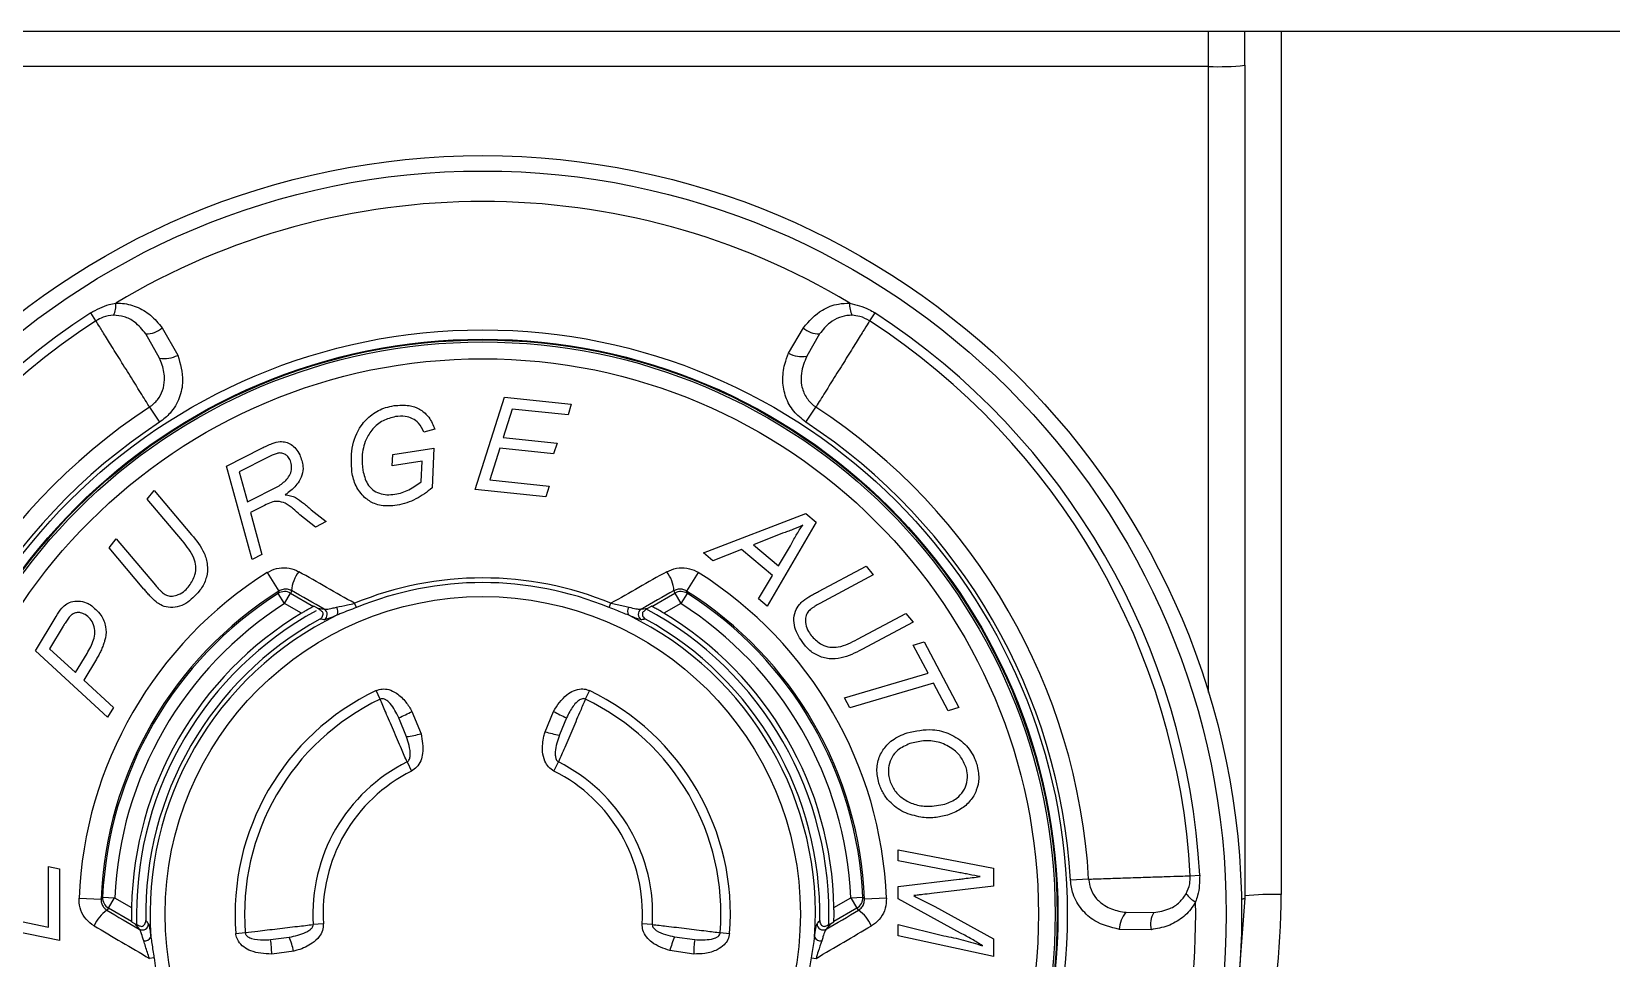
# Model space of a CAD drawing. Header units: millimetres. Extents: x 12 to 854, y 4 to 555.
# Drawn here: x 165.16 to 181.74, y 247.62 to 257.36 of the extents above; entities that cross this region are included whole.
import ezdxf

# ---------------------------------------------------------------- set-up
doc = ezdxf.new("R2010")
doc.units = ezdxf.units.MM

msp = doc.modelspace()

# ---------------------------------------------------------------- linework, layer by layer
at = {"color": 7, "linetype": 'Continuous', "lineweight": 25}
for p, q in [((200.055, 257.355), (139.732, 257.355)), ((177.514, 256.987), (177.514, 257.355)), ((177.895, 257.001), (177.895, 257.355)), ((177.514, 256.987), (162.274, 256.987)), ((177.895, 257.001), (177.895, 248.249)), ((165.832, 254.316), (165.778, 254.4)), ((174.01, 254.4), (173.956, 254.316)), ((166.501, 253.925), (166.357, 254.179)), ((166.528, 254.244), (166.692, 253.954)), ((173.105, 253.976), (173.26, 254.244)), ((173.431, 254.179), (173.295, 253.944)), ((169.816, 252.544), (170.123, 253.513)), ((170.123, 253.513), (170.821, 253.439)), ((166.396, 253.41), (166.501, 253.251)), ((170.204, 253.389), (170.109, 253.091)), ((170.791, 253.327), (170.204, 253.389)), ((170.821, 253.439), (170.791, 253.327)), ((173.287, 253.251), (173.391, 253.41)), ((169.391, 253.178), (169.277, 253.147)), ((167.202, 252.789), (167.574, 252.978)), ((168.95, 252.911), (169.382, 252.979)), ((169.382, 252.979), (169.363, 252.562)), ((170.074, 252.979), (169.968, 252.644)), ((170.638, 252.92), (170.074, 252.979)), ((170.109, 253.091), (170.676, 253.031)), ((170.676, 253.031), (170.638, 252.92)), ((167.642, 252.884), (167.337, 252.729)), ((168.943, 252.791), (168.95, 252.911)), ((169.259, 252.841), (168.943, 252.791)), ((169.249, 252.624), (169.259, 252.841)), ((167.472, 251.809), (167.202, 252.789)), ((167.337, 252.729), (167.424, 252.415)), ((169.968, 252.644), (170.593, 252.578)), ((166.371, 252.442), (166.444, 252.535)), ((166.444, 252.535), (166.837, 252.069)), ((167.424, 252.415), (167.755, 252.584)), ((170.558, 252.466), (169.816, 252.544)), ((170.593, 252.578), (170.558, 252.466)), ((166.74, 252.003), (166.371, 252.442)), ((167.603, 252.377), (167.455, 252.302)), ((167.455, 252.302), (167.576, 251.862)), ((168.091, 252.332), (168.25, 252.206)), ((168.139, 252.149), (167.975, 252.278)), ((168.25, 252.206), (168.139, 252.149)), ((172.211, 251.879), (173.287, 252.291)), ((173.393, 252.202), (172.879, 251.319)), ((173.287, 252.291), (173.393, 252.202)), ((165.972, 251.931), (166.045, 252.024)), ((166.045, 252.024), (166.457, 251.538)), ((173.04, 252.084), (172.737, 251.961)), ((166.337, 251.498), (165.972, 251.931)), ((167.576, 251.862), (167.472, 251.809)), ((172.311, 251.795), (172.211, 251.879)), ((172.611, 251.914), (172.311, 251.795)), ((172.937, 251.641), (172.611, 251.914)), ((172.737, 251.961), (172.998, 251.742)), ((172.998, 251.742), (173.124, 251.953)), ((167.63, 251.672), (167.753, 251.477)), ((172.157, 251.672), (172.034, 251.477)), ((172.789, 251.394), (172.937, 251.641)), ((173.418, 251.472), (173.918, 251.74)), ((173.994, 251.649), (173.432, 251.345)), ((173.918, 251.74), (173.994, 251.649)), ((167.814, 251.345), (167.746, 251.452)), ((167.814, 251.345), (167.877, 251.455)), ((167.991, 251.243), (167.814, 251.345)), ((167.877, 251.455), (168.118, 251.316)), ((168.159, 251.297), (168.121, 251.319)), ((168.567, 251.304), (168.548, 251.348)), ((171.221, 251.304), (171.239, 251.348)), ((171.629, 251.297), (171.666, 251.319)), ((171.67, 251.316), (171.91, 251.455)), ((171.974, 251.345), (171.797, 251.243)), ((171.91, 251.455), (171.974, 251.345)), ((172.042, 251.452), (171.974, 251.345)), ((172.879, 251.319), (172.789, 251.394)), ((165.197, 250.848), (165.414, 251.21)), ((168.159, 251.297), (168.23, 251.286)), ((171.558, 251.286), (171.629, 251.297)), ((173.829, 250.971), (174.336, 251.242)), ((174.413, 251.15), (173.874, 250.863)), ((174.336, 251.242), (174.413, 251.15)), ((165.488, 251.108), (165.345, 250.87)), ((165.955, 250.153), (165.197, 250.848)), ((165.345, 250.87), (165.617, 250.62)), ((165.617, 250.62), (165.739, 250.822)), ((174.414, 250.909), (174.528, 250.942)), ((174.57, 250.614), (174.414, 250.909)), ((174.528, 250.942), (174.894, 250.254)), ((165.837, 250.76), (165.705, 250.54)), ((165.705, 250.54), (166.016, 250.255)), ((173.692, 250.355), (174.57, 250.614)), ((174.626, 250.509), (173.748, 250.25)), ((174.78, 250.22), (174.626, 250.509)), ((168.817, 250.341), (168.774, 250.431)), ((171.014, 250.431), (170.971, 250.341)), ((173.748, 250.25), (173.692, 250.355)), ((166.016, 250.255), (165.955, 250.153)), ((169.095, 249.947), (169.013, 250.146)), ((169.151, 250.213), (169.246, 249.977)), ((170.548, 249.999), (170.637, 250.213)), ((170.774, 250.146), (170.699, 249.965)), ((174.894, 250.254), (174.78, 250.22)), ((169.099, 249.681), (169.147, 249.585)), ((170.641, 249.585), (170.688, 249.681)), ((174.256, 248.759), (175.258, 248.567)), ((174.256, 248.641), (174.256, 248.759)), ((165.334, 247.947), (165.334, 248.584)), ((165.334, 248.584), (165.45, 248.56)), ((165.45, 248.56), (165.45, 247.805)), ((174.888, 248.52), (174.256, 248.641)), ((175.258, 248.567), (175.258, 248.378)), ((177.322, 248.485), (177.422, 248.491)), ((174.256, 248.372), (174.895, 248.45)), ((174.256, 248.244), (174.256, 248.372)), ((175.258, 248.378), (174.607, 248.298)), ((176.255, 248.45), (176.065, 248.439)), ((165.655, 248.25), (165.886, 248.241)), ((165.903, 248.26), (166.029, 248.255)), ((165.966, 248.145), (166.029, 248.255)), ((166.029, 248.255), (166.206, 248.153)), ((173.581, 248.153), (173.758, 248.255)), ((173.758, 248.255), (173.885, 248.26)), ((173.758, 248.255), (173.822, 248.145)), ((174.133, 248.25), (173.902, 248.241)), ((174.91, 247.884), (174.256, 248.244)), ((174.64, 248.163), (175.258, 247.823)), ((165.45, 247.805), (164.442, 248.012)), ((164.985, 248.019), (165.334, 247.947)), ((166.206, 248.006), (165.966, 248.145)), ((166.206, 248.002), (166.244, 247.98)), ((166.289, 247.924), (166.244, 247.98)), ((166.259, 248.084), (166.26, 247.974)), ((168.22, 247.98), (168.114, 247.974)), ((171.674, 247.974), (171.567, 247.98)), ((173.544, 247.98), (173.499, 247.924)), ((173.544, 247.98), (173.581, 248.002)), ((173.822, 248.145), (173.581, 248.006)), ((176.648, 248.102), (176.94, 248.1)), ((167.301, 247.88), (167.401, 247.888)), ((167.667, 247.815), (167.863, 247.841)), ((171.907, 247.845), (172.12, 247.815)), ((172.387, 247.888), (172.486, 247.88)), ((174.256, 247.855), (174.256, 247.974)), ((174.256, 247.974), (174.735, 247.856)), ((175.258, 247.636), (174.256, 247.855)), ((175.258, 247.823), (175.258, 247.636)), ((176.912, 247.919), (176.578, 247.922)), ((167.909, 247.693), (167.678, 247.663)), ((172.109, 247.663), (171.858, 247.699)), ((166.442, 247.624), (166.394, 247.617)), ((173.346, 247.624), (173.394, 247.617))]:
    msp.add_line(p, q, dxfattribs=at)
at = {"color": 8, "linetype": 'Continuous', "lineweight": 25}
for p, q in [((178.276, 257.355), (178.276, 248.289)), ((177.514, 250.412), (177.514, 256.987))]:
    msp.add_line(p, q, dxfattribs=at)
at = {"color": 7, "linetype": 'Continuous', "lineweight": 25, "flags": 128}
for points in [[(167.746, 251.452), (167.75, 251.466), (167.753, 251.477)], [(172.034, 251.477), (172.035, 251.475), (172.042, 251.452)], [(165.886, 248.241), (165.886, 248.242), (165.903, 248.26)], [(173.885, 248.26), (173.894, 248.25), (173.902, 248.241)], [(177.895, 248.249), (177.805, 247.057), (177.715, 246.561)]]:
    msp.add_lwpolyline(points, dxfattribs=at)
at = {"color": 7, "linetype": 'Continuous', "lineweight": 25}
for radius in [7.968, 7.806, 6.137, 6.039, 6.031, 6.01, 5.834, 3.335]:
    msp.add_circle((169.894, 248.084), radius, dxfattribs=at)
for centre, radius, start, end in [((177.609, 259.727), 2.741, 268.0109, 275.9867), ((169.894, 248.084), 7.486, 59.0215, 120.9785), ((165.793, 254.482), 0.249, 334.1029, 4.5165), ((173.995, 254.482), 0.249, 175.4835, 205.8971), ((169.894, 248.084), 7.539, 123.0934, 176.9066), ((169.894, 248.084), 7.439, 123.0934, 176.9066), ((169.894, 248.084), 7.439, 3.0934, 56.9066), ((169.894, 248.084), 7.539, 3.0934, 56.9066), ((166.36, 254.425), 0.247, 269.18, 312.7876), ((173.427, 254.425), 0.247, 227.2124, 270.82), ((166.552, 254.227), 0.307, 260.2952, 297.0174), ((173.247, 254.237), 0.297, 241.3949, 279.2838), ((169.894, 248.084), 6.372, 123.2927, 176.7073), ((169.894, 248.084), 6.372, 3.2927, 56.7073), ((169.894, 248.084), 6.181, 123.2927, 176.7073), ((169.894, 248.084), 6.181, 3.2927, 56.7073), ((169.894, 248.084), 4.242, 122.2479, 177.7521), ((168.26, 251.451), 0.376, 142.4758, 175.4081), ((-12.264, -67.268), 366.346, 60.42543, 60.53082), ((352.052, -67.268), 366.346, 119.46918, 119.57457), ((171.527, 251.451), 0.376, 4.5919, 37.5242), ((169.894, 248.084), 4.242, 2.2479, 57.7521), ((169.894, 248.084), 4.011, 122.2479, 177.7521), ((167.814, 251.345), 0.127, 60.0272, 122.4291), ((-10.024, -63.368), 361.638, 60.46817, 60.53091), ((169.894, 248.084), 3.531, 67.5968, 112.4032), ((169.894, 248.084), 3.482, 67.5968, 112.4032), ((349.812, -63.368), 361.638, 119.46909, 119.53183), ((171.974, 251.345), 0.127, 57.5709, 119.9728), ((169.894, 248.084), 4.011, 2.2479, 57.7521), ((169.894, 248.084), 3.995, 122.5283, 177.4717), ((169.894, 248.084), 3.868, 122.5283, 177.4717), ((169.894, 248.084), 3.688, 118.7206, 118.7874), ((168.304, 251.263), 0.0696, 324.7613, 39.5761), ((171.483, 251.263), 0.0696, 140.4239, 215.2387), ((169.894, 248.084), 3.688, 61.2126, 61.2794), ((169.894, 248.084), 3.868, 2.5283, 57.4717), ((169.894, 248.084), 3.995, 2.5283, 57.4717), ((169.894, 248.084), 3.688, 121.0642, 178.9358), ((169.894, 248.084), 3.635, 118.7793, 180), ((169.894, 248.084), 3.539, 118.8773, 181.1227), ((169.894, 248.084), 3.493, 116.0261, 183.9739), ((168.197, 251.231), 0.0638, 298.9738, 59.2639), ((169.894, 248.084), 3.493, 356.0261, 63.9739), ((171.59, 251.231), 0.0638, 120.7361, 241.0262), ((169.894, 248.084), 3.539, 358.8773, 61.1227), ((169.894, 248.084), 3.635, 357.877, 61.8969), ((169.894, 248.084), 3.688, 1.0642, 58.9358), ((169.894, 248.084), 2.6, 115.5108, 184.4892), ((169.894, 248.084), 2.501, 115.5108, 184.4892), ((169.894, 248.084), 2.501, 355.5108, 64.4892), ((169.894, 248.084), 2.6, 355.5108, 64.4892), ((168.605, 251.161), 1.094, 291.9363, 299.9659), ((171.183, 251.161), 1.094, 240.0341, 248.0637), ((168.918, 251.22), 1.285, 277.9145, 284.7878), ((170.899, 251.199), 1.251, 253.6964, 260.8076), ((169.894, 248.084), 1.784, 116.4487, 183.5513), ((169.894, 248.084), 1.784, 356.4487, 63.5513), ((169.894, 248.084), 1.677, 116.4487, 183.5513), ((169.894, 248.084), 1.677, 356.4487, 63.5513), ((169.894, 248.084), 7.486, 179.0215, 240.9785), ((166.029, 248.255), 0.127, 177.5709, 239.9728), ((169.894, 248.084), 7.486, 299.0215, 0.9785), ((173.758, 248.255), 0.127, 300.0272, 2.4291), ((177.486, 248.437), 0.249, 214.1029, 244.5165), ((178.181, 245.549), 2.741, 88.0109, 95.9867), ((166.161, 247.815), 0.376, 124.5919, 157.5242), ((349.66, 559.623), 361.638, 239.46909, 239.53183), ((169.894, 248.084), 3.688, 181.2126, 181.2794), ((166.32, 247.98), 0.0638, 240.7361, 1.0262), ((173.468, 247.98), 0.0638, 178.9738, 299.2639), ((-9.873, 559.623), 361.638, 300.46817, 300.53091), ((169.894, 248.084), 3.688, 358.7206, 358.7874), ((173.626, 247.815), 0.376, 22.4758, 55.4081), ((176.884, 247.906), 0.307, 140.2952, 177.0174), ((177.152, 247.974), 0.247, 149.18, 192.7876), ((351.918, 563.514), 366.346, 239.46918, 239.57457), ((166.346, 247.871), 0.0696, 260.4239, 335.2387), ((166.584, 247.662), 1.094, 0.0341, 8.0637), ((166.693, 247.397), 1.251, 13.6964, 20.8076), ((173.098, 247.361), 1.285, 157.9145, 164.7878), ((173.203, 247.662), 1.094, 171.9363, 179.9659), ((173.442, 247.871), 0.0696, 204.7613, 279.5761), ((-12.13, 563.514), 366.346, 300.42543, 300.53082), ((169.894, 248.084), 3.482, 187.5968, 232.4032), ((169.894, 248.084), 3.482, 307.5968, 352.4032)]:
    msp.add_arc(centre, radius, start, end, dxfattribs=at)
at = {"color": 8, "linetype": 'Continuous', "lineweight": 25}
for centre, radius, start, end in [((169.903, 248.289), 8.373, 335.7734, 359.9995), ((177.857, 248.375), 0.132, 271.3572, 286.7384)]:
    msp.add_arc(centre, radius, start, end, dxfattribs=at)
at = {"color": 7, "linetype": 'Continuous', "lineweight": 25}
for centre, major_axis, start_param, end_param in [((171.563, 250.975), (2.409, 4.173), 1.865577, 1.871303), ((168.225, 250.975), (-2.409, 4.173), 4.411883, 4.417609), ((168.225, 245.194), (2.409, 4.173), 1.27029, 1.276016), ((171.563, 245.194), (-2.409, 4.173), 5.007169, 5.012895)]:
    msp.add_ellipse(centre, major_axis=major_axis, ratio=0.745659, start_param=start_param, end_param=end_param, dxfattribs=at)
for points, knots in [([(165.778, 254.4), (165.841, 254.435), (165.925, 254.481), (166.018, 254.498), (166.041, 254.502)], [0, 0, 0, 0, 0.752077, 1, 1, 1, 1]), ([(166.041, 254.502), (166.058, 254.502), (166.131, 254.502), (166.262, 254.471), (166.413, 254.38), (166.489, 254.29), (166.528, 254.244)], [0, 0, 0, 0, 0.085878, 0.375364, 0.681912, 1, 1, 1, 1]), ([(173.26, 254.244), (173.321, 254.312), (173.422, 254.425), (173.606, 254.497), (173.707, 254.501), (173.747, 254.502)], [0, 0, 0, 0, 0.482423, 0.798085, 1, 1, 1, 1]), ([(173.747, 254.502), (173.816, 254.485), (173.909, 254.462), (173.99, 254.412), (174.01, 254.4)], [0, 0, 0, 0, 0.752088, 1, 1, 1, 1]), ([(166.017, 254.374), (165.98, 254.37), (165.915, 254.363), (165.857, 254.33), (165.832, 254.316)], [0, 0, 0, 0, 0.569264, 1, 1, 1, 1]), ([(166.396, 253.41), (166.385, 253.428), (166.345, 253.491), (166.262, 253.625), (166.148, 253.807), (166.036, 253.988), (165.939, 254.144), (165.867, 254.26), (165.839, 254.306), (165.833, 254.315), (165.832, 254.316)], [0, 0, 0, 0, 0.059794, 0.211889, 0.364018, 0.516168, 0.668316, 0.820439, 0.972525, 1, 1, 1, 1]), ([(166.357, 254.179), (166.32, 254.223), (166.259, 254.299), (166.136, 254.365), (166.055, 254.371), (166.017, 254.374)], [0, 0, 0, 0, 0.434945, 0.731111, 1, 1, 1, 1]), ([(173.956, 254.316), (173.953, 254.312), (173.945, 254.299), (173.907, 254.238), (173.829, 254.112), (173.727, 253.948), (173.613, 253.765), (173.5, 253.584), (173.428, 253.469), (173.396, 253.417), (173.391, 253.41)], [0, 0, 0, 0, 0.062589, 0.214629, 0.366687, 0.51878, 0.670909, 0.82306, 0.975209, 1, 1, 1, 1]), ([(173.771, 254.374), (173.762, 254.374), (173.716, 254.374), (173.633, 254.355), (173.521, 254.291), (173.465, 254.221), (173.431, 254.179)], [0, 0, 0, 0, 0.062362, 0.319774, 0.595585, 1, 1, 1, 1]), ([(173.956, 254.316), (173.922, 254.334), (173.864, 254.366), (173.799, 254.371), (173.771, 254.374)], [0, 0, 0, 0, 0.567652, 1, 1, 1, 1]), ([(166.692, 253.954), (166.718, 253.865), (166.761, 253.718), (166.716, 253.504), (166.629, 253.35), (166.54, 253.281), (166.501, 253.251)], [0, 0, 0, 0, 0.356484, 0.586818, 0.817791, 1, 1, 1, 1]), ([(173.287, 253.251), (173.241, 253.287), (173.151, 253.359), (173.068, 253.514), (173.036, 253.687), (173.055, 253.845), (173.091, 253.938), (173.105, 253.976)], [0, 0, 0, 0, 0.205574, 0.410977, 0.620907, 0.847176, 1, 1, 1, 1]), ([(166.396, 253.41), (166.426, 253.434), (166.485, 253.482), (166.538, 253.585), (166.56, 253.712), (166.54, 253.828), (166.511, 253.9), (166.501, 253.925)], [0, 0, 0, 0, 0.194399, 0.388608, 0.587573, 0.86165, 1, 1, 1, 1]), ([(173.295, 253.944), (173.272, 253.885), (173.233, 253.787), (173.235, 253.636), (173.28, 253.516), (173.343, 253.444), (173.384, 253.415), (173.391, 253.41)], [0, 0, 0, 0, 0.318628, 0.535708, 0.753949, 0.95248, 1, 1, 1, 1]), ([(168.52, 252.728), (168.515, 252.812), (168.504, 252.981), (168.59, 253.195), (168.724, 253.337), (168.85, 253.402), (168.933, 253.419), (168.963, 253.425)], [0, 0, 0, 0, 0.2761065, 0.5540167, 0.7280129, 0.9018227, 1, 1, 1, 1]), ([(168.979, 253.31), (168.934, 253.298), (168.843, 253.275), (168.734, 253.186), (168.655, 253.055), (168.619, 252.903), (168.63, 252.794), (168.635, 252.746)], [0, 0, 0, 0, 0.184863, 0.37012, 0.550007, 0.802617, 1, 1, 1, 1]), ([(168.963, 253.425), (169.016, 253.429), (169.108, 253.436), (169.233, 253.394), (169.33, 253.315), (169.37, 253.232), (169.389, 253.183), (169.391, 253.178)], [0, 0, 0, 0, 0.285958, 0.495807, 0.707324, 0.966019, 1, 1, 1, 1]), ([(169.277, 253.147), (169.261, 253.181), (169.232, 253.238), (169.157, 253.292), (169.073, 253.318), (169.012, 253.313), (168.979, 253.31)], [0, 0, 0, 0, 0.3056427, 0.5188143, 0.7319815, 1, 1, 1, 1]), ([(167.574, 252.978), (167.609, 252.995), (167.671, 253.025), (167.758, 253.051), (167.828, 253.044), (167.885, 253.017), (167.936, 252.972), (167.959, 252.931), (167.972, 252.909)], [0, 0, 0, 0, 0.251246, 0.435124, 0.56378, 0.692064, 0.835248, 1, 1, 1, 1]), ([(167.868, 252.859), (167.859, 252.874), (167.843, 252.899), (167.805, 252.922), (167.764, 252.931), (167.708, 252.917), (167.669, 252.898), (167.642, 252.884)], [0, 0, 0, 0, 0.204254, 0.35385, 0.504175, 0.662821, 1, 1, 1, 1]), ([(167.755, 252.584), (167.788, 252.607), (167.84, 252.644), (167.881, 252.719), (167.891, 252.784), (167.881, 252.831), (167.871, 252.854), (167.868, 252.859)], [0, 0, 0, 0, 0.361864, 0.562226, 0.763437, 0.954117, 1, 1, 1, 1]), ([(167.972, 252.909), (167.987, 252.869), (168.014, 252.8), (168.001, 252.694), (167.95, 252.595), (167.881, 252.531), (167.831, 252.496), (167.821, 252.488)], [0, 0, 0, 0, 0.261262, 0.447603, 0.634531, 0.92493, 1, 1, 1, 1]), ([(168.654, 252.459), (168.62, 252.498), (168.569, 252.556), (168.535, 252.653), (168.525, 252.703), (168.52, 252.728)], [0, 0, 0, 0, 0.4973674, 0.7460658, 1, 1, 1, 1]), ([(168.635, 252.746), (168.647, 252.696), (168.664, 252.62), (168.734, 252.539), (168.807, 252.5), (168.889, 252.485), (168.944, 252.491), (168.972, 252.494)], [0, 0, 0, 0, 0.320507, 0.489145, 0.658133, 0.826735, 1, 1, 1, 1]), ([(167.821, 252.488), (167.839, 252.486), (167.867, 252.481), (167.903, 252.471), (167.92, 252.464), (167.928, 252.46)], [0, 0, 0, 0, 0.495303, 0.746551, 1, 1, 1, 1]), ([(167.928, 252.46), (167.957, 252.441), (168, 252.412), (168.053, 252.367), (168.078, 252.344), (168.091, 252.332)], [0, 0, 0, 0, 0.497663, 0.748522, 1, 1, 1, 1]), ([(168.994, 252.379), (168.964, 252.375), (168.885, 252.366), (168.76, 252.382), (168.687, 252.435), (168.654, 252.459)], [0, 0, 0, 0, 0.250855, 0.660954, 1, 1, 1, 1]), ([(168.972, 252.494), (168.998, 252.499), (169.048, 252.51), (169.144, 252.55), (169.207, 252.595), (169.249, 252.624)], [0, 0, 0, 0, 0.2504239, 0.5010772, 1, 1, 1, 1]), ([(169.363, 252.562), (169.336, 252.54), (169.283, 252.495), (169.193, 252.443), (169.097, 252.401), (169.029, 252.386), (168.994, 252.379)], [0, 0, 0, 0, 0.2502045, 0.5005734, 0.7471673, 1, 1, 1, 1]), ([(167.821, 252.4), (167.794, 252.409), (167.745, 252.425), (167.668, 252.41), (167.625, 252.388), (167.603, 252.377)], [0, 0, 0, 0, 0.37802, 0.668075, 1, 1, 1, 1]), ([(167.975, 252.278), (167.951, 252.3), (167.915, 252.333), (167.863, 252.373), (167.835, 252.391), (167.821, 252.4)], [0, 0, 0, 0, 0.497803, 0.748436, 1, 1, 1, 1]), ([(173.253, 252.168), (173.218, 252.153), (173.167, 252.129), (173.095, 252.103), (173.059, 252.09), (173.04, 252.084)], [0, 0, 0, 0, 0.498901, 0.749381, 1, 1, 1, 1]), ([(173.124, 251.953), (173.144, 251.99), (173.174, 252.045), (173.217, 252.116), (173.241, 252.151), (173.253, 252.168)], [0, 0, 0, 0, 0.499124, 0.749399, 1, 1, 1, 1]), ([(166.813, 251.532), (166.836, 251.57), (166.876, 251.633), (166.887, 251.738), (166.852, 251.868), (166.787, 251.947), (166.74, 252.003)], [0, 0, 0, 0, 0.243979, 0.41439, 0.585132, 1, 1, 1, 1]), ([(166.837, 252.069), (166.887, 252.008), (166.964, 251.913), (167.009, 251.753), (167, 251.624), (166.959, 251.532), (166.926, 251.488), (166.918, 251.477)], [0, 0, 0, 0, 0.36172, 0.556777, 0.752279, 0.938128, 1, 1, 1, 1]), ([(167.63, 251.672), (167.662, 251.688), (167.727, 251.721), (167.837, 251.726), (167.915, 251.705), (167.954, 251.684), (167.962, 251.68)], [0, 0, 0, 0, 0.307355, 0.614599, 0.924682, 1, 1, 1, 1]), ([(171.826, 251.68), (171.859, 251.695), (171.926, 251.724), (172.037, 251.723), (172.114, 251.698), (172.151, 251.676), (172.157, 251.672)], [0, 0, 0, 0, 0.314204, 0.628521, 0.939871, 1, 1, 1, 1]), ([(166.464, 251.362), (166.442, 251.383), (166.408, 251.415), (166.367, 251.462), (166.347, 251.486), (166.337, 251.498)], [0, 0, 0, 0, 0.497166, 0.748516, 1, 1, 1, 1]), ([(166.457, 251.538), (166.47, 251.523), (166.489, 251.502), (166.516, 251.474), (166.531, 251.461), (166.538, 251.455)], [0, 0, 0, 0, 0.498708, 0.748895, 1, 1, 1, 1]), ([(166.918, 251.477), (166.874, 251.429), (166.809, 251.356), (166.688, 251.305), (166.594, 251.301), (166.518, 251.325), (166.48, 251.351), (166.464, 251.362)], [0, 0, 0, 0, 0.3625174, 0.5452006, 0.7296874, 0.8886713, 1, 1, 1, 1]), ([(166.538, 251.455), (166.553, 251.445), (166.582, 251.426), (166.64, 251.421), (166.705, 251.438), (166.766, 251.477), (166.799, 251.515), (166.813, 251.532)], [0, 0, 0, 0, 0.166435, 0.334662, 0.531547, 0.788252, 1, 1, 1, 1]), ([(167.885, 251.481), (167.872, 251.487), (167.844, 251.498), (167.796, 251.498), (167.768, 251.484), (167.753, 251.477)], [0, 0, 0, 0, 0.333448, 0.667642, 1, 1, 1, 1]), ([(172.034, 251.477), (172.022, 251.483), (171.997, 251.496), (171.955, 251.499), (171.923, 251.492), (171.907, 251.483), (171.902, 251.481)], [0, 0, 0, 0, 0.291635, 0.582671, 0.889303, 1, 1, 1, 1]), ([(173.258, 251.375), (173.284, 251.393), (173.322, 251.42), (173.376, 251.45), (173.404, 251.464), (173.418, 251.472)], [0, 0, 0, 0, 0.497162, 0.748514, 1, 1, 1, 1]), ([(165.414, 251.21), (165.433, 251.24), (165.464, 251.289), (165.524, 251.346), (165.593, 251.372), (165.672, 251.374), (165.734, 251.355), (165.766, 251.337), (165.774, 251.333)], [0, 0, 0, 0, 0.239557, 0.395175, 0.552265, 0.741089, 0.934264, 1, 1, 1, 1]), ([(165.774, 251.333), (165.814, 251.299), (165.889, 251.238), (165.941, 251.109), (165.94, 251.009), (165.925, 250.957), (165.921, 250.943)], [0, 0, 0, 0, 0.348921, 0.646197, 0.900754, 1, 1, 1, 1]), ([(168.118, 251.316), (168.116, 251.315), (168.112, 251.313), (168.092, 251.302), (168.063, 251.286), (168.028, 251.266), (168.003, 251.25), (167.991, 251.243)], [0, 0, 0, 0, 0.186739, 0.372968, 0.572114, 0.799431, 1, 1, 1, 1]), ([(168.23, 251.286), (168.238, 251.286), (168.255, 251.285), (168.304, 251.295), (168.343, 251.304), (168.358, 251.308)], [0, 0, 0, 0, 0.3316027, 0.7455673, 1, 1, 1, 1]), ([(168.358, 251.308), (168.396, 251.315), (168.457, 251.327), (168.523, 251.342), (168.548, 251.348)], [0, 0, 0, 0, 0.624202, 1, 1, 1, 1]), ([(168.567, 251.304), (168.511, 251.283), (168.44, 251.255), (168.376, 251.229), (168.361, 251.223)], [0, 0, 0, 0, 0.774383, 1, 1, 1, 1]), ([(171.427, 251.223), (171.383, 251.24), (171.316, 251.266), (171.246, 251.294), (171.221, 251.304)], [0, 0, 0, 0, 0.651575, 1, 1, 1, 1]), ([(171.239, 251.348), (171.284, 251.339), (171.351, 251.324), (171.41, 251.312), (171.43, 251.308)], [0, 0, 0, 0, 0.66487, 1, 1, 1, 1]), ([(171.43, 251.308), (171.455, 251.301), (171.501, 251.291), (171.542, 251.284), (171.554, 251.286), (171.558, 251.286)], [0, 0, 0, 0, 0.449388, 0.79343, 1, 1, 1, 1]), ([(171.797, 251.243), (171.778, 251.254), (171.744, 251.275), (171.703, 251.298), (171.679, 251.311), (171.671, 251.316), (171.67, 251.316), (171.67, 251.316)], [0, 0, 0, 0, 0.312317, 0.578714, 0.781646, 0.963768, 1, 1, 1, 1]), ([(173.276, 250.907), (173.238, 250.959), (173.18, 251.039), (173.155, 251.169), (173.171, 251.262), (173.211, 251.331), (173.245, 251.363), (173.258, 251.375)], [0, 0, 0, 0, 0.36167, 0.54636, 0.732868, 0.893698, 1, 1, 1, 1]), ([(173.432, 251.345), (173.415, 251.336), (173.39, 251.322), (173.357, 251.301), (173.341, 251.289), (173.333, 251.283)], [0, 0, 0, 0, 0.4987051, 0.7488926, 1, 1, 1, 1]), ([(165.72, 251.229), (165.704, 251.238), (165.678, 251.251), (165.635, 251.253), (165.6, 251.242), (165.551, 251.209), (165.519, 251.158), (165.495, 251.119), (165.488, 251.108)], [0, 0, 0, 0, 0.176911, 0.299398, 0.422033, 0.544144, 0.872664, 1, 1, 1, 1]), ([(165.739, 250.822), (165.765, 250.868), (165.806, 250.937), (165.826, 251.043), (165.812, 251.121), (165.776, 251.188), (165.738, 251.216), (165.72, 251.229)], [0, 0, 0, 0, 0.340062, 0.51341, 0.687585, 0.851355, 1, 1, 1, 1]), ([(168.216, 251.252), (168.209, 251.259), (168.199, 251.268), (168.184, 251.28), (168.178, 251.284), (168.173, 251.288), (168.169, 251.291), (168.165, 251.293), (168.161, 251.295), (168.16, 251.296), (168.159, 251.297)], [0, 0, 0, 0, 0.6121756, 0.74147, 0.8285265, 0.8874431, 0.9276763, 0.9694966, 0.9857609, 1, 1, 1, 1]), ([(168.185, 251.183), (168.191, 251.187), (168.203, 251.195), (168.214, 251.213), (168.219, 251.234), (168.217, 251.246), (168.216, 251.252)], [0, 0, 0, 0, 0.261173, 0.522421, 0.78194, 1, 1, 1, 1]), ([(168.228, 251.176), (168.222, 251.177), (168.208, 251.179), (168.193, 251.181), (168.185, 251.183)], [0, 0, 0, 0, 0.410381, 1, 1, 1, 1]), ([(168.361, 251.223), (168.33, 251.21), (168.277, 251.188), (168.239, 251.176), (168.231, 251.176), (168.228, 251.176)], [0, 0, 0, 0, 0.486904, 0.843488, 1, 1, 1, 1]), ([(171.56, 251.176), (171.552, 251.177), (171.538, 251.178), (171.488, 251.197), (171.446, 251.215), (171.427, 251.223)], [0, 0, 0, 0, 0.348734, 0.695761, 1, 1, 1, 1]), ([(171.603, 251.183), (171.597, 251.182), (171.582, 251.179), (171.568, 251.177), (171.56, 251.176)], [0, 0, 0, 0, 0.410381, 1, 1, 1, 1]), ([(171.572, 251.252), (171.571, 251.245), (171.569, 251.231), (171.575, 251.211), (171.587, 251.193), (171.598, 251.186), (171.603, 251.183)], [0, 0, 0, 0, 0.258453, 0.516921, 0.775244, 1, 1, 1, 1]), ([(171.629, 251.297), (171.628, 251.296), (171.626, 251.295), (171.621, 251.292), (171.61, 251.285), (171.591, 251.27), (171.58, 251.26), (171.572, 251.252)], [0, 0, 0, 0, 0.014674, 0.03539, 0.093311, 0.337381, 1, 1, 1, 1]), ([(173.333, 251.283), (173.321, 251.271), (173.296, 251.246), (173.279, 251.19), (173.283, 251.123), (173.308, 251.055), (173.339, 251.015), (173.352, 250.998)], [0, 0, 0, 0, 0.167081, 0.33589, 0.535432, 0.795957, 1, 1, 1, 1]), ([(173.352, 250.998), (173.384, 250.967), (173.438, 250.915), (173.538, 250.883), (173.673, 250.889), (173.764, 250.937), (173.829, 250.971)], [0, 0, 0, 0, 0.245003, 0.41349, 0.582317, 1, 1, 1, 1]), ([(165.921, 250.943), (165.915, 250.927), (165.904, 250.895), (165.885, 250.849), (165.863, 250.804), (165.846, 250.775), (165.837, 250.76)], [0, 0, 0, 0, 0.249916, 0.499952, 0.749544, 1, 1, 1, 1]), ([(173.874, 250.863), (173.804, 250.827), (173.696, 250.772), (173.53, 250.759), (173.406, 250.794), (173.323, 250.853), (173.286, 250.895), (173.276, 250.907)], [0, 0, 0, 0, 0.359351, 0.552775, 0.746641, 0.930472, 1, 1, 1, 1]), ([(168.774, 250.431), (168.795, 250.438), (168.839, 250.453), (168.915, 250.443), (169.003, 250.4), (169.086, 250.319), (169.131, 250.247), (169.151, 250.213)], [0, 0, 0, 0, 0.1412767, 0.2819467, 0.4686352, 0.7535412, 1, 1, 1, 1]), ([(169.013, 250.146), (169, 250.173), (168.973, 250.225), (168.932, 250.286), (168.893, 250.325), (168.865, 250.341), (168.844, 250.347), (168.828, 250.346), (168.82, 250.342), (168.817, 250.341)], [0, 0, 0, 0, 0.291586, 0.586246, 0.74759, 0.850142, 0.915329, 0.965985, 1, 1, 1, 1]), ([(169.099, 249.681), (169.08, 249.726), (169.035, 249.831), (168.956, 250.015), (168.877, 250.199), (168.836, 250.297), (168.817, 250.341)], [0, 0, 0, 0, 0.209822, 0.489173, 0.768619, 1, 1, 1, 1]), ([(170.637, 250.213), (170.678, 250.277), (170.734, 250.364), (170.847, 250.434), (170.921, 250.452), (170.979, 250.446), (171.006, 250.434), (171.014, 250.431)], [0, 0, 0, 0, 0.470858, 0.643843, 0.818186, 0.946168, 1, 1, 1, 1]), ([(170.971, 250.341), (170.954, 250.301), (170.915, 250.209), (170.839, 250.031), (170.758, 249.841), (170.71, 249.731), (170.688, 249.681)], [0, 0, 0, 0, 0.209448, 0.488381, 0.767637, 1, 1, 1, 1]), ([(170.971, 250.341), (170.966, 250.343), (170.957, 250.347), (170.939, 250.346), (170.913, 250.337), (170.861, 250.297), (170.816, 250.229), (170.785, 250.168), (170.774, 250.146)], [0, 0, 0, 0, 0.048508, 0.096801, 0.175983, 0.321769, 0.75629, 1, 1, 1, 1]), ([(169.246, 249.977), (169.259, 249.908), (169.276, 249.813), (169.246, 249.693), (169.207, 249.625), (169.166, 249.598), (169.147, 249.585)], [0, 0, 0, 0, 0.4769238, 0.6613423, 0.8471004, 1, 1, 1, 1]), ([(170.641, 249.585), (170.621, 249.599), (170.581, 249.625), (170.539, 249.697), (170.514, 249.808), (170.526, 249.915), (170.544, 249.983), (170.548, 249.999)], [0, 0, 0, 0, 0.155667, 0.310345, 0.532729, 0.895133, 1, 1, 1, 1]), ([(174.053, 249.46), (174.043, 249.508), (174.022, 249.605), (174.055, 249.747), (174.137, 249.87), (174.242, 249.948), (174.321, 249.977), (174.35, 249.988)], [0, 0, 0, 0, 0.213451, 0.428032, 0.621237, 0.862062, 1, 1, 1, 1]), ([(174.35, 249.988), (174.439, 250.007), (174.589, 250.04), (174.803, 249.983), (174.962, 249.878), (175.047, 249.755), (175.073, 249.678), (175.08, 249.658)], [0, 0, 0, 0, 0.305551, 0.51805, 0.73059, 0.932169, 1, 1, 1, 1]), ([(169.099, 249.681), (169.104, 249.684), (169.115, 249.692), (169.127, 249.716), (169.137, 249.771), (169.124, 249.852), (169.104, 249.916), (169.095, 249.947)], [0, 0, 0, 0, 0.060752, 0.139356, 0.276067, 0.657463, 1, 1, 1, 1]), ([(170.699, 249.965), (170.69, 249.936), (170.67, 249.878), (170.655, 249.802), (170.655, 249.745), (170.662, 249.713), (170.674, 249.692), (170.683, 249.685), (170.688, 249.681)], [0, 0, 0, 0, 0.30313, 0.609507, 0.766757, 0.877763, 0.941122, 1, 1, 1, 1]), ([(174.379, 249.874), (174.334, 249.855), (174.259, 249.823), (174.186, 249.734), (174.155, 249.643), (174.15, 249.557), (174.162, 249.505), (174.167, 249.485)], [0, 0, 0, 0, 0.29946, 0.49139, 0.683806, 0.877947, 1, 1, 1, 1]), ([(174.969, 249.622), (174.952, 249.662), (174.919, 249.741), (174.813, 249.835), (174.678, 249.899), (174.522, 249.91), (174.426, 249.886), (174.379, 249.874)], [0, 0, 0, 0, 0.175914, 0.352504, 0.576043, 0.795575, 1, 1, 1, 1]), ([(175.08, 249.658), (175.091, 249.609), (175.112, 249.517), (175.082, 249.381), (175.016, 249.267), (174.91, 249.175), (174.819, 249.141), (174.772, 249.124)], [0, 0, 0, 0, 0.215038, 0.397267, 0.578924, 0.778097, 1, 1, 1, 1]), ([(174.167, 249.485), (174.183, 249.448), (174.215, 249.373), (174.309, 249.29), (174.427, 249.23), (174.58, 249.206), (174.687, 249.227), (174.747, 249.238)], [0, 0, 0, 0, 0.1706, 0.341537, 0.524404, 0.73468, 1, 1, 1, 1]), ([(174.747, 249.238), (174.791, 249.256), (174.866, 249.285), (174.943, 249.372), (174.982, 249.466), (174.986, 249.554), (174.973, 249.605), (174.969, 249.622)], [0, 0, 0, 0, 0.287662, 0.488095, 0.688512, 0.893605, 1, 1, 1, 1]), ([(174.163, 249.267), (174.151, 249.281), (174.126, 249.309), (174.096, 249.357), (174.071, 249.407), (174.059, 249.442), (174.053, 249.46)], [0, 0, 0, 0, 0.250136, 0.500406, 0.748472, 1, 1, 1, 1]), ([(174.494, 249.101), (174.433, 249.115), (174.342, 249.136), (174.233, 249.201), (174.187, 249.245), (174.163, 249.267)], [0, 0, 0, 0, 0.498903, 0.745514, 1, 1, 1, 1]), ([(174.772, 249.124), (174.727, 249.113), (174.66, 249.096), (174.566, 249.093), (174.518, 249.098), (174.494, 249.101)], [0, 0, 0, 0, 0.489367, 0.74303, 1, 1, 1, 1]), ([(175.116, 248.477), (175.078, 248.484), (175.021, 248.495), (174.945, 248.51), (174.907, 248.517), (174.888, 248.52)], [0, 0, 0, 0, 0.49999, 0.749996, 1, 1, 1, 1]), ([(176.255, 248.45), (176.276, 248.451), (176.351, 248.453), (176.508, 248.459), (176.723, 248.466), (176.935, 248.473), (177.12, 248.479), (177.256, 248.483), (177.309, 248.485), (177.32, 248.485), (177.322, 248.485)], [0, 0, 0, 0, 0.059794, 0.211889, 0.364018, 0.516168, 0.668316, 0.820439, 0.972525, 1, 1, 1, 1]), ([(177.279, 248.297), (177.294, 248.331), (177.321, 248.39), (177.322, 248.457), (177.322, 248.485)], [0, 0, 0, 0, 0.569264, 1, 1, 1, 1]), ([(177.422, 248.491), (177.42, 248.419), (177.418, 248.323), (177.386, 248.234), (177.378, 248.212)], [0, 0, 0, 0, 0.752077, 1, 1, 1, 1]), ([(174.895, 248.45), (174.914, 248.452), (174.96, 248.458), (175.033, 248.466), (175.089, 248.473), (175.116, 248.477)], [0, 0, 0, 0, 0.249995, 0.624993, 1, 1, 1, 1]), ([(176.578, 247.922), (176.488, 247.944), (176.34, 247.98), (176.176, 248.126), (176.087, 248.279), (176.071, 248.39), (176.065, 248.439)], [0, 0, 0, 0, 0.356484, 0.586818, 0.817791, 1, 1, 1, 1]), ([(176.255, 248.45), (176.261, 248.412), (176.273, 248.337), (176.336, 248.24), (176.435, 248.158), (176.546, 248.117), (176.623, 248.106), (176.648, 248.102)], [0, 0, 0, 0, 0.194399, 0.388608, 0.587573, 0.86165, 1, 1, 1, 1]), ([(165.813, 247.959), (165.784, 247.981), (165.725, 248.023), (165.67, 248.121), (165.654, 248.2), (165.655, 248.243), (165.655, 248.25)], [0, 0, 0, 0, 0.314204, 0.628521, 0.939871, 1, 1, 1, 1]), ([(165.886, 248.241), (165.886, 248.227), (165.888, 248.199), (165.906, 248.162), (165.928, 248.138), (165.943, 248.128), (165.947, 248.125)], [0, 0, 0, 0, 0.291635, 0.582671, 0.889303, 1, 1, 1, 1]), ([(166.206, 248.153), (166.206, 248.131), (166.205, 248.091), (166.206, 248.044), (166.206, 248.017), (166.206, 248.007), (166.206, 248.006), (166.206, 248.006)], [0, 0, 0, 0, 0.312317, 0.578714, 0.781646, 0.963768, 1, 1, 1, 1]), ([(173.581, 248.006), (173.581, 248.008), (173.581, 248.012), (173.582, 248.035), (173.582, 248.068), (173.582, 248.109), (173.582, 248.139), (173.581, 248.153)], [0, 0, 0, 0, 0.1867393, 0.3729677, 0.5721137, 0.7994312, 1, 1, 1, 1]), ([(173.84, 248.125), (173.852, 248.134), (173.876, 248.152), (173.899, 248.194), (173.901, 248.225), (173.902, 248.241)], [0, 0, 0, 0, 0.3334484, 0.6676415, 1, 1, 1, 1]), ([(174.133, 248.25), (174.131, 248.214), (174.127, 248.142), (174.076, 248.045), (174.019, 247.987), (173.982, 247.964), (173.974, 247.959)], [0, 0, 0, 0, 0.307355, 0.614599, 0.924682, 1, 1, 1, 1]), ([(174.607, 248.298), (174.576, 248.295), (174.529, 248.29), (174.466, 248.283), (174.435, 248.279), (174.419, 248.277)], [0, 0, 0, 0, 0.499995, 0.7499975, 1, 1, 1, 1]), ([(174.419, 248.277), (174.437, 248.267), (174.483, 248.243), (174.557, 248.205), (174.612, 248.177), (174.64, 248.163)], [0, 0, 0, 0, 0.249965, 0.624972, 1, 1, 1, 1]), ([(177.378, 248.212), (177.37, 248.197), (177.333, 248.133), (177.241, 248.036), (177.087, 247.95), (176.971, 247.93), (176.912, 247.919)], [0, 0, 0, 0, 0.085878, 0.375364, 0.681912, 1, 1, 1, 1]), ([(176.94, 248.1), (176.997, 248.109), (177.093, 248.125), (177.212, 248.198), (177.258, 248.265), (177.279, 248.297)], [0, 0, 0, 0, 0.434945, 0.731111, 1, 1, 1, 1]), ([(166.244, 247.98), (166.245, 247.98), (166.247, 247.978), (166.252, 247.976), (166.264, 247.97), (166.286, 247.961), (166.3, 247.956), (166.311, 247.953)], [0, 0, 0, 0, 0.0146737, 0.0353896, 0.093311, 0.3373812, 1, 1, 1, 1]), ([(166.311, 247.953), (166.318, 247.956), (166.331, 247.961), (166.346, 247.977), (166.355, 247.995), (166.356, 248.009), (166.356, 248.015)], [0, 0, 0, 0, 0.258453, 0.516921, 0.775244, 1, 1, 1, 1]), ([(166.356, 248.015), (166.36, 248.01), (166.369, 247.999), (166.378, 247.987), (166.384, 247.981)], [0, 0, 0, 0, 0.410381, 1, 1, 1, 1]), ([(166.384, 247.981), (166.386, 247.974), (166.392, 247.961), (166.4, 247.908), (166.406, 247.863), (166.409, 247.842)], [0, 0, 0, 0, 0.348734, 0.695761, 1, 1, 1, 1]), ([(168.22, 247.98), (168.219, 247.956), (168.216, 247.908), (168.174, 247.836), (168.09, 247.759), (167.992, 247.716), (167.924, 247.697), (167.909, 247.693)], [0, 0, 0, 0, 0.155667, 0.310345, 0.532729, 0.895133, 1, 1, 1, 1]), ([(171.858, 247.699), (171.791, 247.722), (171.7, 247.754), (171.611, 247.84), (171.571, 247.908), (171.569, 247.958), (171.567, 247.98)], [0, 0, 0, 0, 0.476924, 0.661342, 0.8471, 1, 1, 1, 1]), ([(173.379, 247.842), (173.383, 247.875), (173.391, 247.932), (173.399, 247.971), (173.403, 247.979), (173.404, 247.981)], [0, 0, 0, 0, 0.486904, 0.843488, 1, 1, 1, 1]), ([(173.404, 247.981), (173.408, 247.985), (173.417, 247.997), (173.426, 248.008), (173.432, 248.015)], [0, 0, 0, 0, 0.410381, 1, 1, 1, 1]), ([(173.432, 248.015), (173.432, 248.008), (173.433, 247.993), (173.444, 247.974), (173.459, 247.96), (173.471, 247.955), (173.477, 247.953)], [0, 0, 0, 0, 0.261173, 0.522421, 0.78194, 1, 1, 1, 1]), ([(173.477, 247.953), (173.486, 247.956), (173.498, 247.96), (173.516, 247.967), (173.523, 247.97), (173.529, 247.972), (173.533, 247.975), (173.537, 247.977), (173.541, 247.979), (173.543, 247.98), (173.544, 247.98)], [0, 0, 0, 0, 0.612176, 0.74147, 0.828526, 0.887443, 0.927676, 0.969497, 0.985761, 1, 1, 1, 1]), ([(166.334, 247.802), (166.327, 247.828), (166.313, 247.872), (166.298, 247.912), (166.291, 247.921), (166.289, 247.924)], [0, 0, 0, 0, 0.4493885, 0.7934304, 1, 1, 1, 1]), ([(166.409, 247.842), (166.416, 247.796), (166.427, 247.725), (166.438, 247.65), (166.442, 247.624)], [0, 0, 0, 0, 0.651575, 1, 1, 1, 1]), ([(167.678, 247.663), (167.602, 247.666), (167.499, 247.672), (167.383, 247.734), (167.329, 247.79), (167.306, 247.843), (167.302, 247.872), (167.301, 247.88)], [0, 0, 0, 0, 0.4708583, 0.6438427, 0.818186, 0.9461683, 1, 1, 1, 1]), ([(167.401, 247.888), (167.444, 247.894), (167.544, 247.906), (167.735, 247.929), (167.94, 247.953), (168.059, 247.967), (168.114, 247.974)], [0, 0, 0, 0, 0.209448, 0.488381, 0.767637, 1, 1, 1, 1]), ([(167.401, 247.888), (167.401, 247.883), (167.403, 247.873), (167.413, 247.858), (167.433, 247.84), (167.494, 247.815), (167.575, 247.81), (167.643, 247.814), (167.667, 247.815)], [0, 0, 0, 0, 0.048508, 0.096801, 0.175983, 0.321769, 0.75629, 1, 1, 1, 1]), ([(167.863, 247.841), (167.892, 247.847), (167.952, 247.86), (168.025, 247.884), (168.075, 247.912), (168.099, 247.935), (168.112, 247.955), (168.113, 247.968), (168.114, 247.974)], [0, 0, 0, 0, 0.30313, 0.609507, 0.766757, 0.877763, 0.941122, 1, 1, 1, 1]), ([(171.674, 247.974), (171.675, 247.968), (171.676, 247.955), (171.69, 247.932), (171.733, 247.896), (171.81, 247.867), (171.876, 247.852), (171.907, 247.845)], [0, 0, 0, 0, 0.060752, 0.139356, 0.276067, 0.657463, 1, 1, 1, 1]), ([(171.674, 247.974), (171.723, 247.968), (171.836, 247.955), (172.035, 247.931), (172.234, 247.907), (172.339, 247.894), (172.387, 247.888)], [0, 0, 0, 0, 0.2098222, 0.4891728, 0.768619, 1, 1, 1, 1]), ([(172.486, 247.88), (172.482, 247.858), (172.473, 247.813), (172.426, 247.752), (172.345, 247.697), (172.233, 247.666), (172.148, 247.664), (172.109, 247.663)], [0, 0, 0, 0, 0.141277, 0.281947, 0.468635, 0.753541, 1, 1, 1, 1]), ([(172.12, 247.815), (172.149, 247.814), (172.208, 247.811), (172.282, 247.816), (172.335, 247.83), (172.363, 247.846), (172.378, 247.862), (172.385, 247.876), (172.387, 247.885), (172.387, 247.888)], [0, 0, 0, 0, 0.291586, 0.586246, 0.74759, 0.850142, 0.915329, 0.965985, 1, 1, 1, 1]), ([(173.346, 247.624), (173.355, 247.682), (173.367, 247.758), (173.377, 247.826), (173.379, 247.842)], [0, 0, 0, 0, 0.774383, 1, 1, 1, 1]), ([(173.499, 247.924), (173.495, 247.918), (173.485, 247.903), (173.469, 247.855), (173.458, 247.817), (173.453, 247.802)], [0, 0, 0, 0, 0.331603, 0.745567, 1, 1, 1, 1]), ([(174.735, 247.856), (174.804, 247.842), (174.907, 247.821), (175.042, 247.782), (175.108, 247.76), (175.142, 247.75)], [0, 0, 0, 0, 0.498571, 0.7491895, 1, 1, 1, 1]), ([(175.142, 247.75), (175.104, 247.773), (175.048, 247.809), (174.97, 247.853), (174.93, 247.873), (174.91, 247.884)], [0, 0, 0, 0, 0.499277, 0.749515, 1, 1, 1, 1]), ([(166.394, 247.617), (166.38, 247.66), (166.359, 247.725), (166.34, 247.783), (166.334, 247.802)], [0, 0, 0, 0, 0.66487, 1, 1, 1, 1]), ([(173.453, 247.802), (173.441, 247.766), (173.421, 247.707), (173.401, 247.642), (173.394, 247.617)], [0, 0, 0, 0, 0.624202, 1, 1, 1, 1])]:
    msp.add_open_spline(points, degree=3, knots=knots, dxfattribs=at)

doc.saveas('drawing.dxf')
